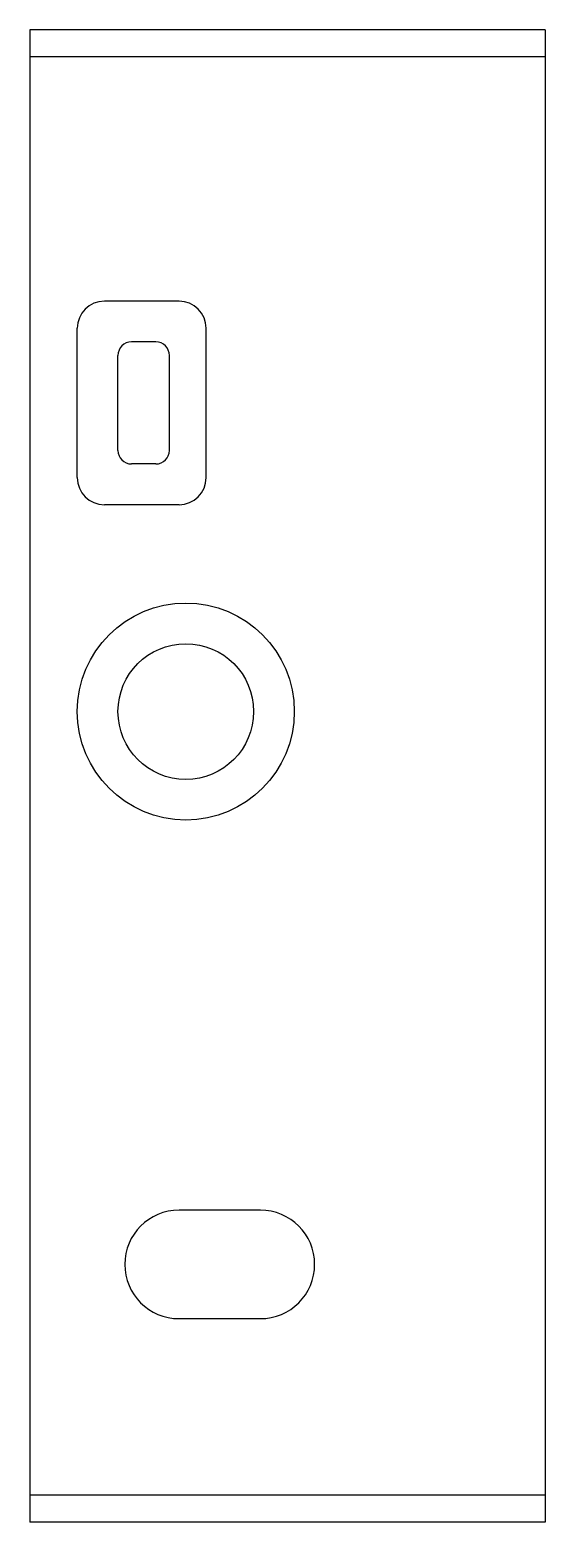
# Model space of a CAD drawing. Extents: x -19 to 19, y -55 to 55.
import ezdxf

# ---------------------------------------------------------------- set-up
doc = ezdxf.new("R2010")
doc.units = 0
doc.linetypes.add('Outline', pattern=[0])
doc.layers.add('Layer0', color=7, linetype='Outline')
doc.layers.add('Layer1', color=7, linetype='Outline')

msp = doc.modelspace()

# ---------------------------------------------------------------- linework, layer by layer
at = {"layer": 'Layer0'}
for p, q in [((-19, 55), (-19, -55)), ((19, 55), (-19, 55)), ((19, 55), (19, -55)), ((-8, 35), (-13.5, 35)), ((-15.5, 22), (-15.5, 33)), ((-6, 22), (-6, 33)), ((-8, 20), (-13.5, 20)), ((-2, -32), (-8, -32)), ((-8, -40), (-2, -40)), ((19, -55), (-19, -55))]:
    msp.add_line(p, q, dxfattribs=at)
msp.add_circle((-7.5, 4.75), 8, dxfattribs=at)
for centre, radius, start, end in [((-13.5, 33), 2, 90, 180), ((-8, 33), 2, 0, 90), ((-13.5, 22), 2, 180, -90), ((-8, 22), 2, -90, 0), ((-8, -36), 4, 90, -90), ((-2, -36), 4, -90, 90)]:
    msp.add_arc(centre, radius, start, end, dxfattribs=at)
at = {"layer": 'Layer1'}
for p, q in [((-19, 53), (-19, -53)), ((19, 53), (-19, 53)), ((19, 53), (19, -53)), ((-9.71, 32), (-11.5, 32)), ((-12.5, 24), (-12.5, 31)), ((-8.71, 24), (-8.71, 31)), ((-9.71, 23), (-11.5, 23)), ((-2, -32), (-8, -32)), ((-8, -40), (-2, -40)), ((19, -53), (-19, -53))]:
    msp.add_line(p, q, dxfattribs=at)
msp.add_circle((-7.5, 4.75), 5, dxfattribs=at)
for centre, radius, start, end in [((-11.5, 31), 1, 90, 180), ((-9.71, 31), 1, 0, 90), ((-11.5, 24), 1, 180, -90), ((-9.71, 24), 1, -90, 0), ((-8, -36), 4, 90, -90), ((-2, -36), 4, -90, 90)]:
    msp.add_arc(centre, radius, start, end, dxfattribs=at)

doc.saveas('drawing.dxf')
